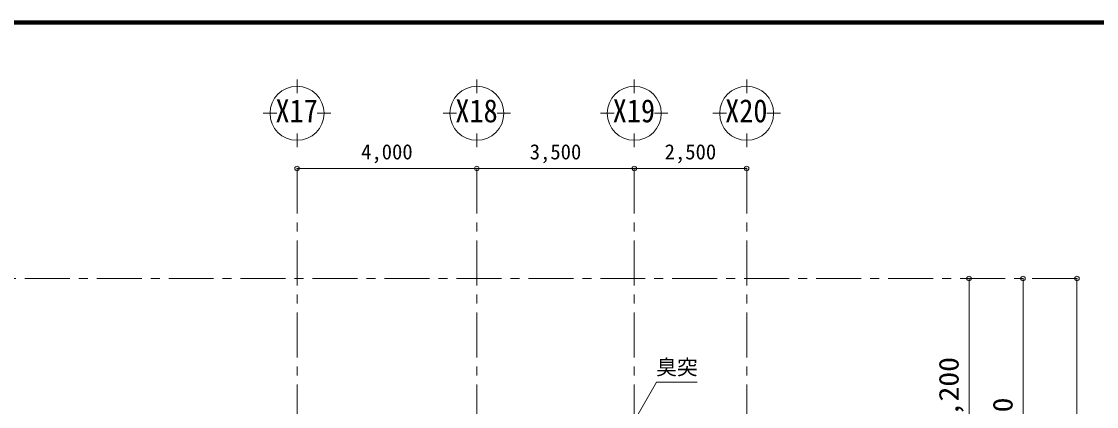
# Model space of a CAD drawing. Units: millimetres at full size, sheet at 1:200. Extents: x -55340 to 55340, y -38040 to 38040.
# Drawn here: x 16899 to 40806, y 29491 to 38040 of the extents above; entities that cross this region are included whole.
import ezdxf
from ezdxf.enums import TextEntityAlignment as Align

# ---------------------------------------------------------------- set-up
doc = ezdxf.new("R2010")
doc.units = ezdxf.units.MM
doc.header["$LTSCALE"] = 200
doc.header["$PDMODE"] = 32
doc.header["$PDSIZE"] = 100
doc.linetypes.add('CHAIN1', pattern=[8, 5, -1, 1, -1])
for name, color, linetype, lineweight in [('0-1_通り芯', 3, 'Continuous', 18), ('0-A_寸法', 6, 'Continuous', 9), ('0-B_文字', 2, 'Continuous', 9), ('F-0_F-0ﾚｲﾔ', 5, 'Continuous', 50)]:
    doc.layers.add(name, color=color, linetype=linetype, lineweight=lineweight)
doc.styles.add('ＭＳ ゴシック', font='')
doc.styles.get('ＭＳ ゴシック').set_extended_font_data('MS Gothic')

msp = doc.modelspace()

# ---------------------------------------------------------------- linework, layer by layer
at = {"layer": '0-1_通り芯'}
for p, q in [((23026.4, 36752.1), (23026.4, 36452.1)), ((27026.4, 36752.1), (27026.4, 36452.1)), ((30526.4, 36752.1), (30526.4, 36452.1)), ((33026.4, 36752.1), (33026.4, 36452.1)), ((22576.4, 36002.1), (22276.4, 36002.1)), ((23776.4, 36002.1), (23476.4, 36002.1)), ((26576.4, 36002.1), (26276.4, 36002.1)), ((27776.4, 36002.1), (27476.4, 36002.1)), ((30076.4, 36002.1), (29776.4, 36002.1)), ((31276.4, 36002.1), (30976.4, 36002.1)), ((32576.4, 36002.1), (32276.4, 36002.1)), ((33776.4, 36002.1), (33476.4, 36002.1)), ((23026.4, 35252.1), (23026.4, 35552.1)), ((27026.4, 35252.1), (27026.4, 35552.1)), ((30526.4, 35252.1), (30526.4, 35552.1)), ((33026.4, 35252.1), (33026.4, 35552.1))]:
    msp.add_line(p, q, dxfattribs=at)
at = {"layer": '0-1_通り芯', "color": 4, "linetype": 'CHAIN1', "lineweight": 9}
for p, q in [((23026.4, 34777.1), (23026.4, 9872.4)), ((27026.4, 34777.1), (27026.4, 26833.7)), ((30526.4, 34777.1), (30526.4, 9872.4)), ((33026.4, 34777.1), (33026.4, 9872.4)), ((40371.9, 32333.7), (12726.4, 32333.7))]:
    msp.add_line(p, q, dxfattribs=at)
at = {"layer": '0-1_通り芯'}
for centre in [(23026.4, 36002.1), (27026.4, 36002.1), (30526.4, 36002.1), (33026.4, 36002.1)]:
    msp.add_circle(centre, 600, dxfattribs=at)
at = {"layer": '0-A_寸法', "color": 4}
for p, q in [((23026.4, 34777.1), (27026.4, 34777.1)), ((27026.4, 34777.1), (30526.4, 34777.1)), ((30526.4, 34777.1), (33026.4, 34777.1)), ((40371.9, 32333.7), (40371.9, 14333.7))]:
    msp.add_line(p, q, dxfattribs=at)
for points in [[(37971.9, 32333.7), (37971.9, 27133.7), (37971.9, 25333.7)], [(39171.9, 16333.7), (39171.9, 23133.7), (39171.9, 25333.7), (39171.9, 32333.7)]]:
    msp.add_lwpolyline(points, dxfattribs=at)
at = {"layer": '0-A_寸法'}
for p in [(23026.4, 34777.1), (27026.4, 34777.1), (30526.4, 34777.1), (33026.4, 34777.1), (37971.9, 32333.7), (39171.9, 32333.7), (40371.9, 32333.7)]:
    msp.add_point(p, dxfattribs=at)
at = {"layer": '0-B_文字', "color": 4}
msp.add_lwpolyline([(30520.6, 29166.7), (31019, 30030.1), (31925.4, 30030.1)], dxfattribs=at)
at = {"layer": 'F-0_F-0ﾚｲﾔ'}
for p, q in [((-55340, 38040), (55340, 38040)), ((-55300, 38000), (55300, 38000))]:
    msp.add_line(p, q, dxfattribs=at)

# ---------------------------------------------------------------- texts
at = {"layer": '0-1_通り芯', "color": 2, "style": 'ＭＳ ゴシック', "width": 0.9}
for s, p in [('X17', (22546.7, 35647.9)), ('X18', (26546.7, 35647.9)), ('X19', (30046.7, 35647.9)), ('X20', (32546.7, 35647.9))]:
    msp.add_text(s, height=513.2, dxfattribs=at).set_placement(p, align=Align.BOTTOM_LEFT)
at = {"layer": '0-A_寸法', "color": 2, "style": 'ＭＳ ゴシック'}
for s, p in [('4,000', (24451.4, 34877.1)), ('3,500', (28201.4, 34877.1)), ('2,500', (31201.4, 34877.1))]:
    msp.add_text(s, height=337.2, dxfattribs=at).set_placement(p, align=Align.BOTTOM_LEFT)
at = {"layer": '0-A_寸法', "color": 2, "style": 'ＭＳ ゴシック', "width": 1.1}
for s, p in [('5,200', (37871.9, 28943.7)), ('7,000', (39071.9, 28043.7))]:
    msp.add_text(s, height=439.9, rotation=90, dxfattribs=at).set_placement(p, align=Align.BOTTOM_LEFT)
at = {"layer": '0-B_文字', "style": 'ＭＳ ゴシック'}
msp.add_text('臭突', height=337.2, dxfattribs=at).set_placement((31016.2, 30093.1), align=Align.BOTTOM_LEFT)

doc.saveas('drawing.dxf')
